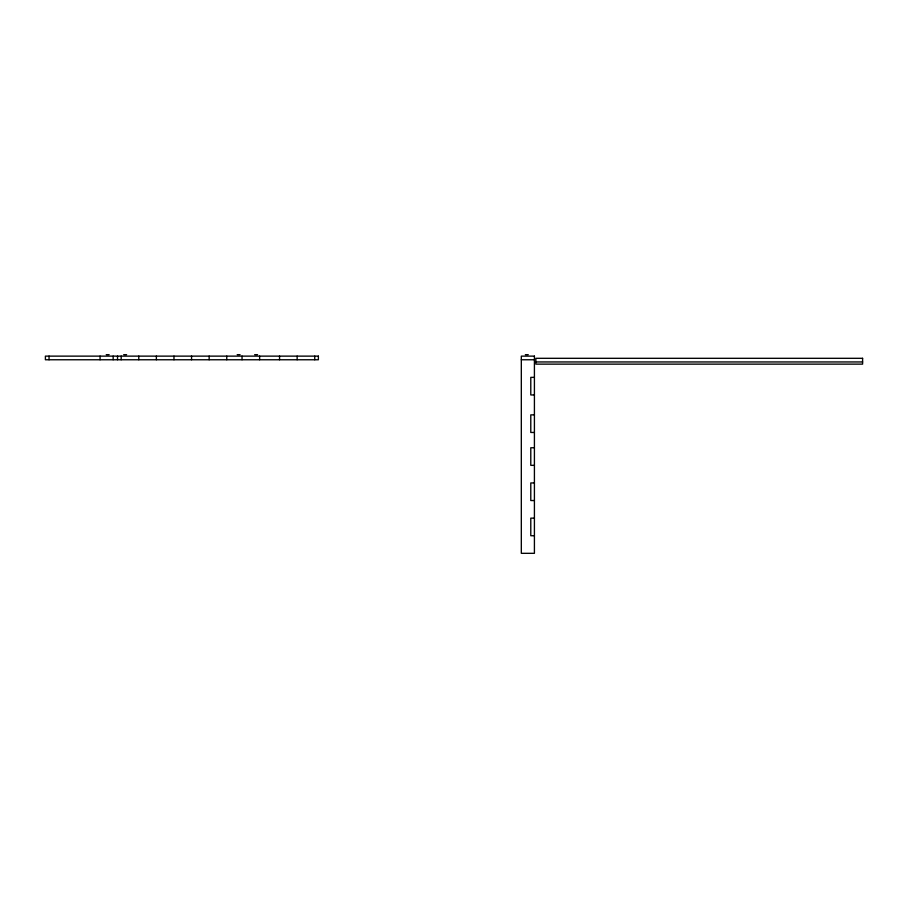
<?xml version="1.0" encoding="UTF-8"?>
<svg xmlns="http://www.w3.org/2000/svg" width="908" height="908" viewBox="0 0 908 908"><rect width="100%" height="100%" fill="white"/><g stroke="black" fill="none" stroke-linecap="round" stroke-linejoin="round"><path stroke-width="1.36" d="M106.225 354.676L109.142 354.676M123.692 354.676L126.598 354.676M237.181 354.676L240.087 354.676M254.649 354.676L257.554 354.676M525.346 354.676L528.252 354.676M521.317 359.761L534.415 359.761M535.868 361.951L862.6 361.951M534.415 377.365L530.783 377.365L530.783 394.957L534.415 394.957M534.415 414.865L530.783 414.865L530.783 432.469L534.415 432.469M534.415 447.746L530.783 447.746L530.783 465.35L534.415 465.35M534.415 482.942L530.783 482.942L530.783 500.535L534.415 500.535M534.415 518.139L530.783 518.139L530.783 535.731L534.415 535.731M314.747 356.129L314.747 359.761M297.143 356.129L297.143 359.761M279.55 356.129L279.55 359.761M259.631 356.129L259.631 359.761M242.039 356.129L242.039 359.761M226.762 356.129L226.762 359.761M209.158 356.129L209.158 359.761M191.565 356.129L191.565 359.761M173.973 356.129L173.973 359.761M156.369 356.129L156.369 359.761M138.776 356.129L138.776 359.761M121.184 356.129L121.184 359.761M117.529 356.129L117.529 359.761M113.16 356.129L113.16 359.761M100.062 356.129L100.062 359.761M49.043 356.129L49.043 359.761M318.379 356.129L45.4 356.129L45.4 359.761L318.379 359.761L318.379 356.129M534.415 356.129L521.317 356.129L521.317 553.324L534.415 553.324L534.415 356.129M862.6 358.308L535.868 358.308L535.868 364.131L862.6 364.131L862.6 358.308"/></g></svg>
